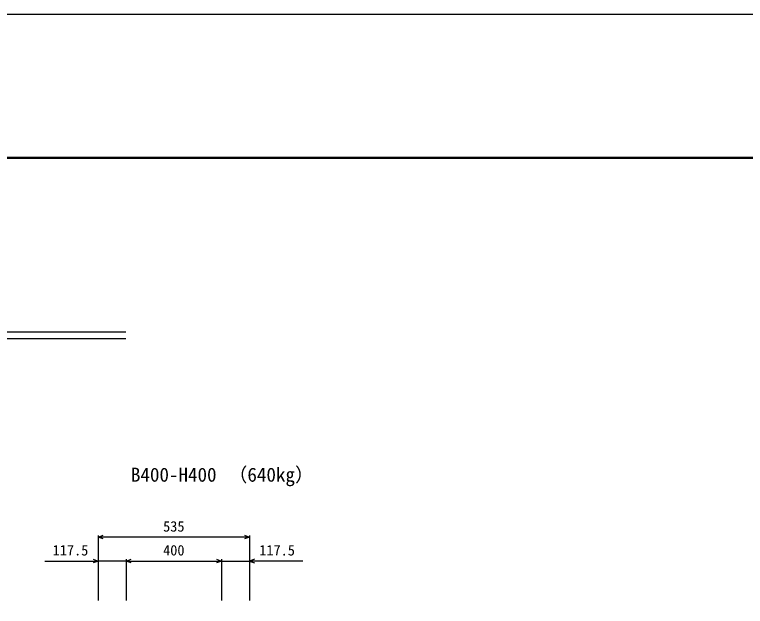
# Model space of a CAD drawing. Units: millimetres, scale not verified. Extents: x -25200 to 25200, y -8910 to 8910.
# Drawn here: x 14242 to 17306, y 6431 to 8910 of the extents above; entities that cross this region are included whole.
import ezdxf
from ezdxf.enums import TextEntityAlignment as Align

# ---------------------------------------------------------------- set-up
doc = ezdxf.new("R2010")
doc.units = ezdxf.units.MM
doc.header["$LTSCALE"] = 30
for name, color, linetype, lineweight in [('0-0_DIM', 7, 'Continuous', 25), ('0-1_Defpoints', 5, 'Continuous', 25), ('0-6_TXT', 7, 'Continuous', 25), ('0-7_WAKU', 3, 'Continuous', 25)]:
    doc.layers.add(name, color=color, linetype=linetype, lineweight=lineweight)
doc.styles.add('ＭＳ ゴシック', font='')
doc.styles.get('ＭＳ ゴシック').set_extended_font_data('MS Gothic')

msp = doc.modelspace()

# ---------------------------------------------------------------- linework, layer by layer
at = {"layer": '0-0_DIM'}
for p, q in [((14592.28, 6728.17), (14592.28, 6455.67)), ((15227.28, 6720.67), (14592.28, 6720.67)), ((15227.28, 6728.17), (15227.28, 6455.67)), ((14368.9, 6620.67), (14592.28, 6620.67)), ((14709.78, 6620.67), (14592.28, 6620.67)), ((14709.78, 6628.17), (14709.78, 6455.67)), ((14709.78, 6620.67), (15109.78, 6620.67)), ((15109.78, 6628.17), (15109.78, 6455.67)), ((15109.78, 6620.67), (15227.28, 6620.67)), ((15450.66, 6620.67), (15227.28, 6620.67))]:
    msp.add_line(p, q, dxfattribs=at)
for points in [[(14613.42, 6712.98), (14592.28, 6720.67), (14613.42, 6728.37)], [(15206.14, 6728.37), (15227.28, 6720.67), (15206.14, 6712.98)], [(14571.14, 6628.37), (14592.28, 6620.67), (14571.14, 6612.98)], [(14730.92, 6612.98), (14709.78, 6620.67), (14730.92, 6628.37)], [(15088.64, 6628.37), (15109.78, 6620.67), (15088.64, 6612.98)], [(15248.42, 6628.37), (15227.28, 6620.67), (15248.42, 6612.98)]]:
    msp.add_lwpolyline(points, dxfattribs=at)
at = {"layer": '0-1_Defpoints'}
msp.add_lwpolyline([(0, -8910), (25200, -8910), (25200, 8910), (0, 8910)], close=True, dxfattribs=at)
at = {"layer": '0-6_TXT'}
for p, q in [((10491.78, 7581.59), (14708.22, 7581.59)), ((10491.78, 7552.79), (14708.22, 7552.79))]:
    msp.add_line(p, q, dxfattribs=at)
at = {"layer": '0-7_WAKU', "lineweight": 50}
msp.add_lwpolyline([(600, -8310), (24600, -8310), (24600, 8310), (600, 8310)], close=True, dxfattribs=at)

# ---------------------------------------------------------------- texts
at = {"layer": '0-0_DIM', "style": 'ＭＳ ゴシック'}
for s, p in [('535', (14864.78, 6730.67)), ('117.5', (14401.67, 6630.67)), ('400', (14864.78, 6630.67)), ('117.5', (15267.89, 6630.67))]:
    msp.add_text(s, height=43.99, dxfattribs=at).set_placement(p, align=Align.BOTTOM_LEFT)
at = {"layer": '0-6_TXT', "style": 'ＭＳ ゴシック'}
for s, p in [('（640kg）', (15138.15, 6935.46)), ('B400-H400', (14729.78, 6935.46))]:
    msp.add_text(s, height=58.65, dxfattribs=at).set_placement(p, align=Align.BOTTOM_LEFT)

doc.saveas('drawing.dxf')
